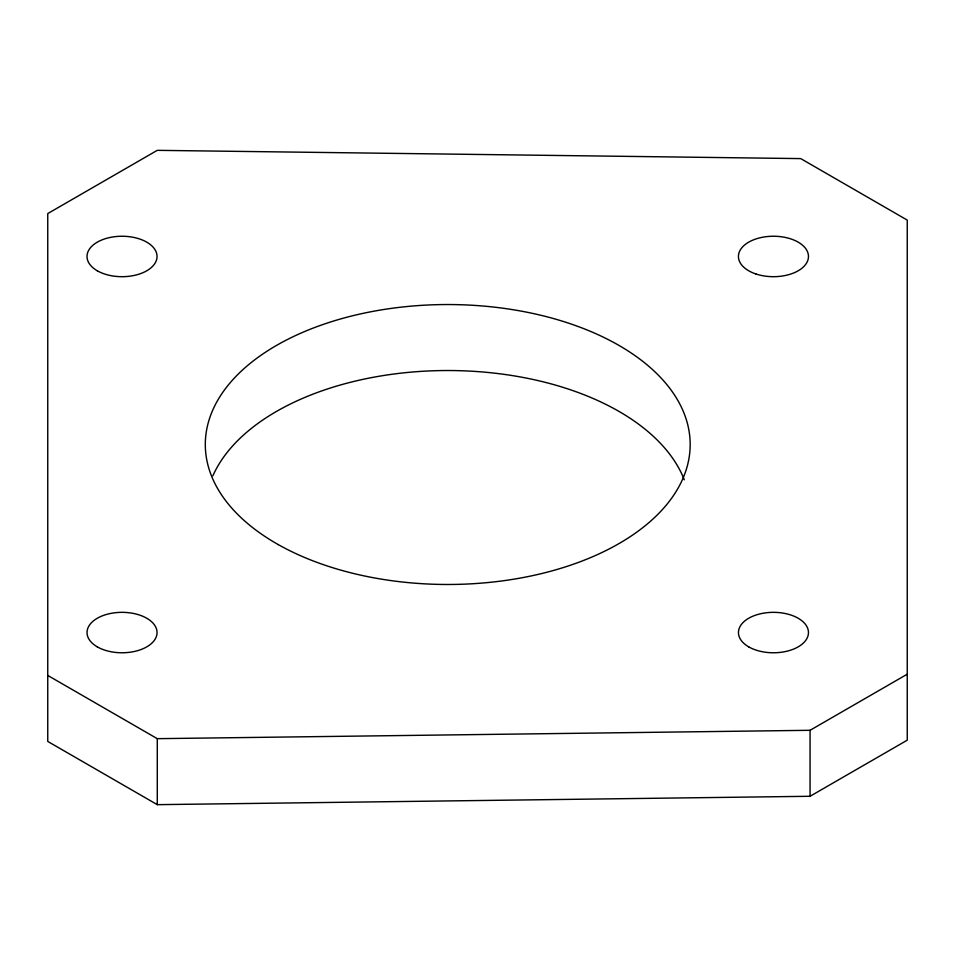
<?xml version="1.0" encoding="UTF-8"?>
<svg xmlns="http://www.w3.org/2000/svg" width="955" height="955" viewBox="0 0 955 955"><rect width="100%" height="100%" fill="white"/><g stroke="black" fill="none" stroke-linecap="round" stroke-linejoin="round"><path stroke-width="1.43" d="M47.75 675.436L157.277 738.669L810.067 730.3L907.25 674.194M810.067 796.279L907.25 740.173L907.25 220.092L800.732 158.602L157.277 150.341L47.75 213.574L47.75 741.426L157.277 804.659L810.067 796.279L810.067 730.3M157.277 738.669L157.277 804.659M212.87 475.805A242.427 139.967 0 0 1 451.297 370.54A242.427 139.967 0 0 1 684.269 479.792M97.267 646.845A35.013 20.222 0 0 0 155.856 637.785A35.013 20.222 0 0 0 112.965 613.026A35.013 20.222 0 0 0 97.267 646.845M748.684 646.845A35.013 20.222 0 0 0 807.273 637.785A35.013 20.222 0 0 0 764.382 613.026A35.013 20.222 0 0 0 748.684 646.845M755.93 273.978A35.013 20.222 0 0 0 808.467 256.465A35.013 20.222 0 0 0 755.93 238.953A35.013 20.222 0 0 0 755.93 273.978M97.267 270.766A35.013 20.222 0 0 0 155.856 261.694A35.013 20.222 0 0 0 112.965 236.936A35.013 20.222 0 0 0 97.267 270.766M278.275 544.601A242.427 139.967 0 0 0 682.61 479.195A242.427 139.967 0 0 0 382.334 309.73A242.427 139.967 0 0 0 278.275 544.601"/></g></svg>
